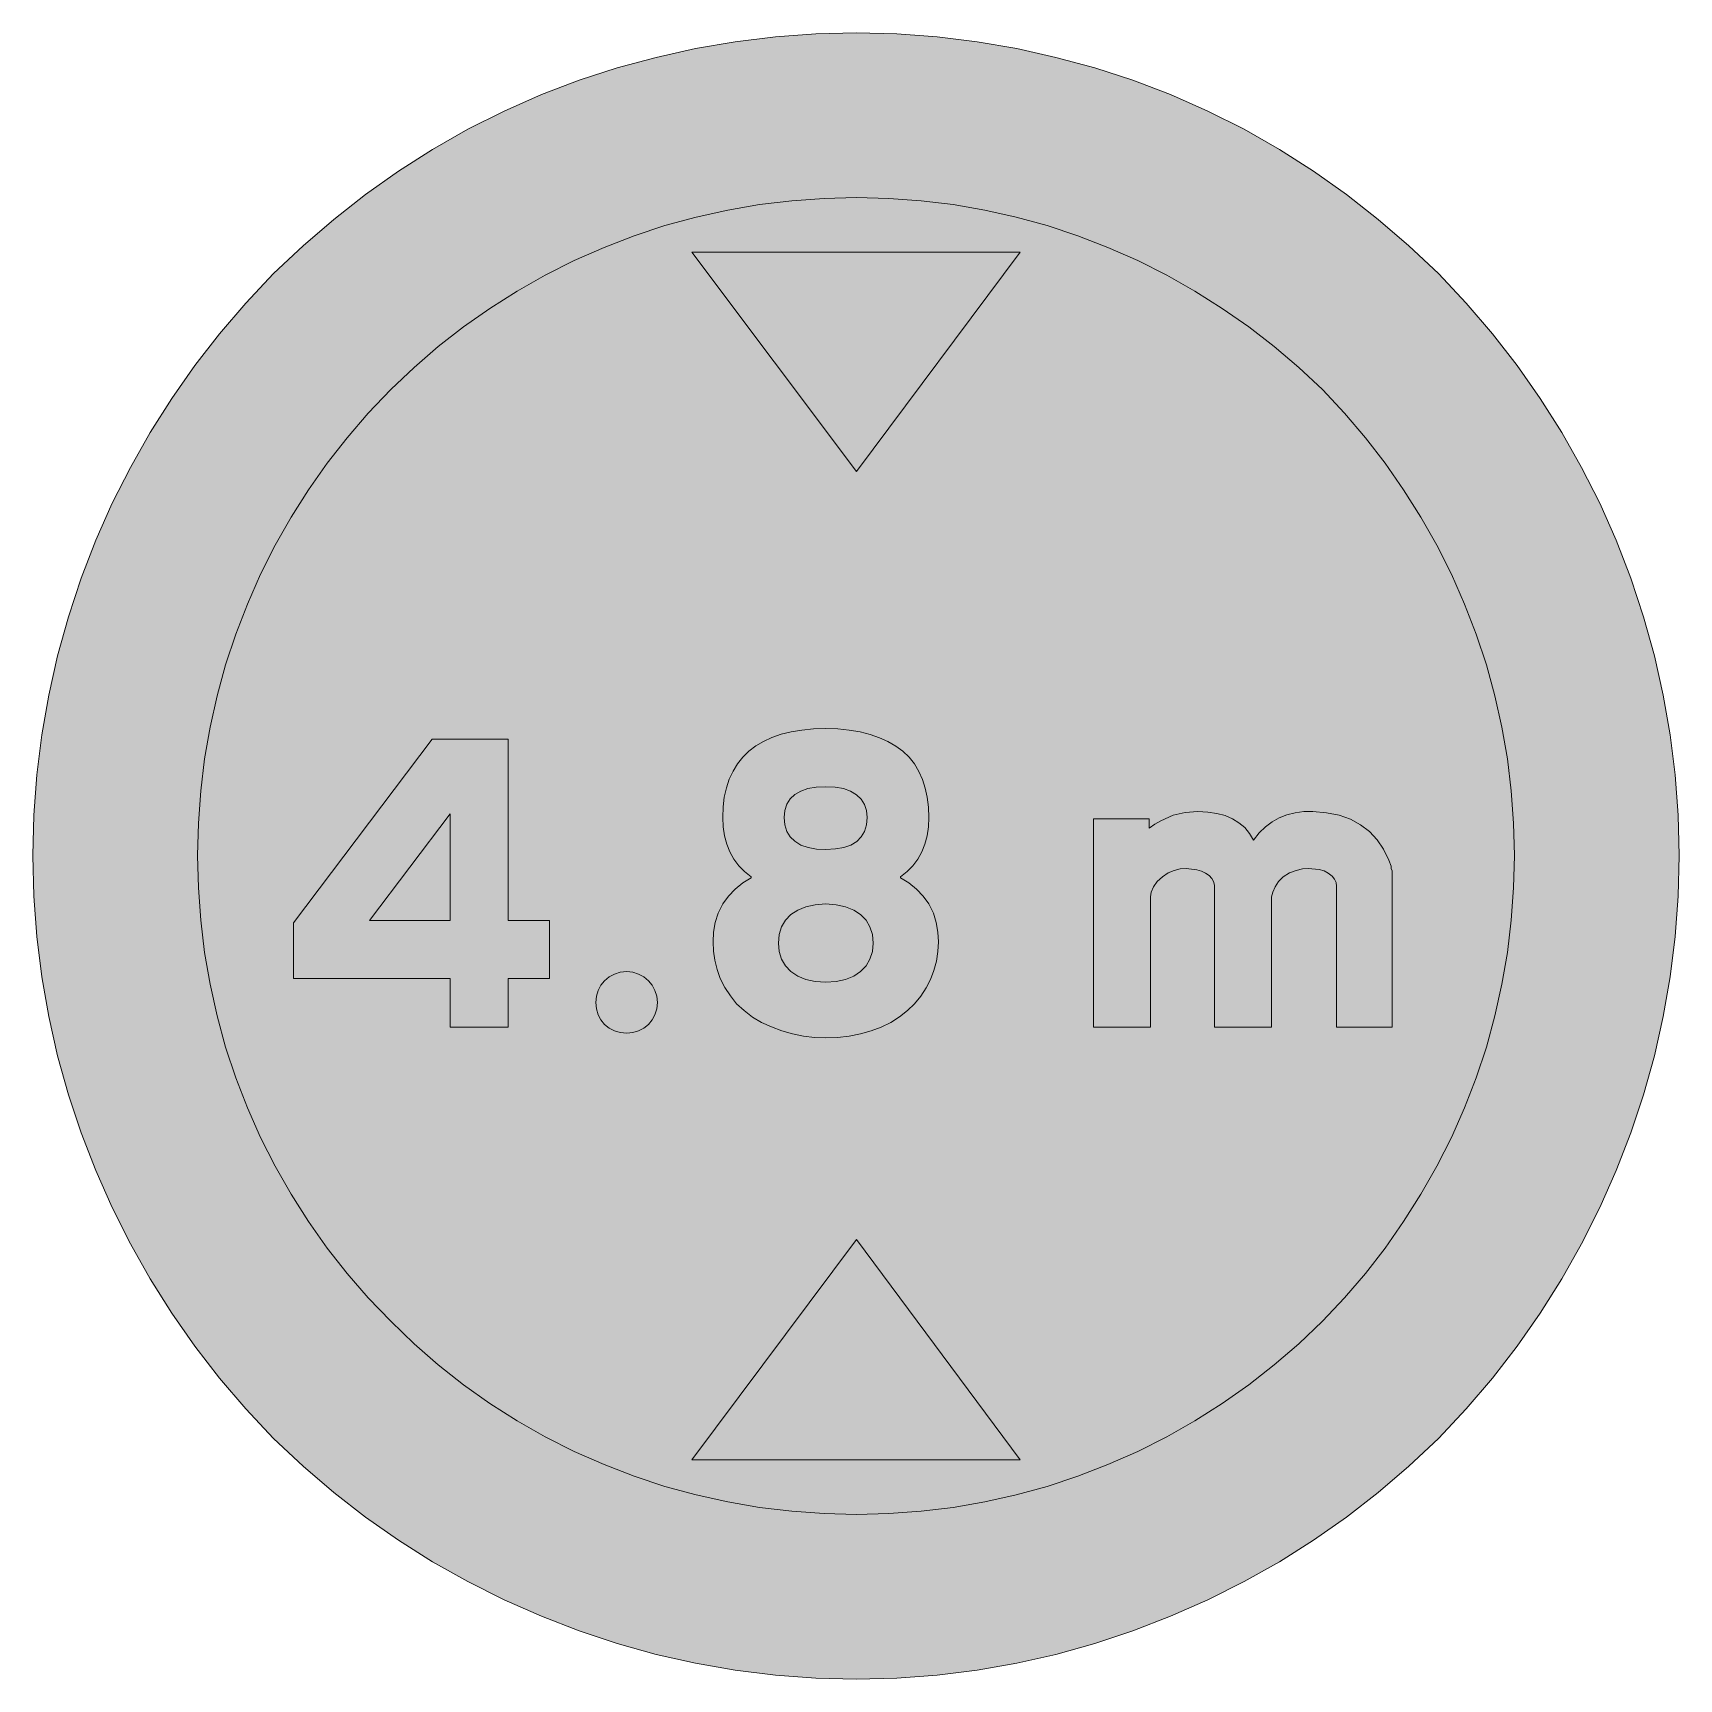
# Model space of a CAD drawing. Header units: metres. Extents: x 160 to 410, y 11 to 261.
import ezdxf

# ---------------------------------------------------------------- set-up
doc = ezdxf.new("R2010")
doc.units = ezdxf.units.M
for name, color, linetype, true_color in [('FILL_BLACK_000000', 7, 'Continuous', 0x000000), ('FILL_RED_FF0000', 7, 'Continuous', 0xff0000), ('FILL_WHITE_FFFFFF', 7, 'Continuous', 0xffffff)]:
    doc.layers.add(name, color=color, linetype=linetype, true_color=true_color)

msp = doc.modelspace()

# ---------------------------------------------------------------- hatches: boundary and pattern name
at = {"layer": 'FILL_BLACK_000000', "true_color": 0x000000}
h = msp.add_hatch(color=7, dxfattribs=at)
h.dxf.hatch_style = 1
h.paths.add_polyline_path([(259.74, 227.7), (309.6, 227.7), (284.76, 194.4), (259.74, 227.7)])
h = msp.add_hatch(color=7, dxfattribs=at)
h.dxf.hatch_style = 1
h.paths.add_polyline_path([(275.04, 108.97), (273.42, 109.44), (271.84, 110.02), (270.34, 110.7), (268.94, 111.52), (267.66, 112.5), (266.54, 113.54), (265.59, 114.73), (264.77, 116.02), (264.06, 117.36), (263.59, 118.74), (263.25, 120.15), (263.05, 121.56), (262.98, 122.94), (263.05, 124.42), (263.3, 125.89), (263.74, 127.32), (264.42, 128.7), (265.3, 129.88), (266.31, 130.95), (267.46, 131.89), (268.74, 132.66), (268.74, 132.84), (267.73, 133.63), (266.85, 134.52), (266.11, 135.51), (265.5, 136.6), (265.03, 137.77), (264.69, 139.04), (264.49, 140.4), (264.42, 141.84), (264.48, 143.45), (264.67, 144.95), (264.99, 146.36), (265.42, 147.67), (265.99, 148.88), (266.67, 149.99), (267.48, 150.99), (268.4, 151.9), (269.45, 152.7), (270.62, 153.39), (271.9, 153.99), (273.3, 154.47), (274.82, 154.85), (276.46, 155.12), (278.21, 155.29), (280.08, 155.34), (281.92, 155.28), (283.65, 155.11), (285.28, 154.83), (286.81, 154.44), (288.22, 153.95), (289.52, 153.37), (290.71, 152.69), (291.78, 151.92), (292.73, 150.99), (293.54, 149.97), (294.22, 148.84), (294.77, 147.62), (295.2, 146.31), (295.5, 144.91), (295.68, 143.42), (295.74, 141.84), (295.67, 140.4), (295.47, 139.04), (295.13, 137.77), (294.66, 136.6), (294.05, 135.51), (293.31, 134.52), (292.43, 133.63), (291.42, 132.84), (291.42, 132.66), (292.7, 131.89), (293.85, 130.95), (294.86, 129.88), (295.74, 128.7), (296.42, 127.32), (296.87, 125.89), (297.11, 124.42), (297.18, 122.94), (297.1, 121.47), (296.88, 120.02), (296.51, 118.61), (295.99, 117.25), (295.33, 115.95), (294.52, 114.71), (293.58, 113.56), (292.5, 112.5), (291.29, 111.55), (289.95, 110.71), (288.51, 110), (286.97, 109.42), (285.34, 108.96), (283.64, 108.63), (281.88, 108.43), (280.08, 108.36), (278.36, 108.43), (276.68, 108.63), (275.04, 108.97)])
h.paths.add_polyline_path([(275.82, 127.77), (274.79, 127.08), (273.97, 126.22), (273.37, 125.21), (273, 124.05), (272.88, 122.76), (273, 121.47), (273.37, 120.31), (273.97, 119.3), (274.79, 118.44), (275.82, 117.75), (277.06, 117.24), (278.48, 116.93), (280.08, 116.82), (281.68, 116.93), (283.1, 117.24), (284.34, 117.75), (285.37, 118.44), (286.19, 119.3), (286.79, 120.31), (287.16, 121.47), (287.28, 122.76), (287.16, 124.05), (286.79, 125.21), (286.19, 126.22), (285.37, 127.08), (284.34, 127.77), (283.1, 128.28), (281.68, 128.59), (280.08, 128.7), (278.48, 128.59), (277.06, 128.28), (275.82, 127.77)], flags=16)
h.paths.add_polyline_path([(285.98, 143.82), (285.47, 144.62), (284.76, 145.26), (283.85, 145.84), (282.76, 146.23), (281.49, 146.45), (280.08, 146.52), (278.62, 146.44), (277.35, 146.22), (276.27, 145.85), (275.38, 145.33), (274.68, 144.67), (274.18, 143.86), (273.88, 142.92), (273.78, 141.84), (273.88, 140.7), (274.19, 139.7), (274.69, 138.88), (275.4, 138.24), (276.31, 137.66), (277.4, 137.27), (278.67, 137.05), (280.08, 136.98), (281.54, 137.06), (282.81, 137.28), (283.89, 137.66), (284.78, 138.19), (285.48, 138.88), (285.98, 139.71), (286.28, 140.7), (286.38, 141.84), (286.28, 142.88), (285.98, 143.82)], flags=16)
h = msp.add_hatch(color=7, dxfattribs=at)
h.dxf.hatch_style = 1
h.paths.add_polyline_path([(238.14, 117.36), (231.84, 117.36), (231.84, 109.98), (223.02, 109.98), (223.02, 117.36), (199.26, 117.36), (199.26, 125.82), (220.32, 153.72), (231.84, 153.72), (231.84, 126.18), (238.14, 126.18), (238.14, 117.36)])
h.paths.add_polyline_path([(223.02, 126.18), (223.02, 142.38), (210.78, 126.18), (223.02, 126.18)], flags=16)
h = msp.add_hatch(color=7, dxfattribs=at)
h.dxf.hatch_style = 1
h.paths.add_polyline_path([(352.47, 134.03), (351.52, 133.81), (350.53, 133.42), (349.56, 132.84), (348.85, 132.11), (348.32, 131.31), (347.97, 130.51), (347.76, 129.78), (347.76, 109.98), (339.12, 109.98), (339.12, 131.58), (338.98, 132.1), (338.7, 132.58), (338.29, 133.01), (337.77, 133.38), (337.15, 133.68), (336.44, 133.91), (334.8, 134.1), (333.93, 134.03), (333, 133.81), (332.07, 133.42), (331.2, 132.84), (330.39, 132.11), (329.83, 131.31), (329.5, 130.51), (329.4, 129.78), (329.4, 109.98), (320.76, 109.98), (320.76, 141.66), (329.22, 141.66), (329.22, 140.22), (330.06, 140.83), (330.95, 141.34), (332.82, 142.2), (334.64, 142.6), (336.6, 142.74), (338.09, 142.67), (339.47, 142.47), (340.72, 142.13), (341.84, 141.66), (342.84, 141.05), (343.71, 140.31), (344.45, 139.43), (345.06, 138.42), (345.91, 139.49), (346.85, 140.41), (347.86, 141.18), (348.95, 141.79), (350.12, 142.26), (351.36, 142.57), (352.68, 142.73), (354.06, 142.74), (356.13, 142.56), (358.04, 142.17), (359.76, 141.56), (361.31, 140.74), (362.66, 139.7), (363.83, 138.46), (364.8, 137.01), (365.58, 135.36), (365.94, 134.46), (365.94, 134.1), (366.12, 133.74), (366.12, 132.84), (366.12, 109.98), (357.66, 109.98), (357.66, 131.4), (357.59, 131.94), (357.37, 132.46), (356.98, 132.94), (356.4, 133.38), (355.77, 133.72), (355.01, 133.94), (353.34, 134.1), (352.47, 134.03)])
h = msp.add_hatch(color=7, dxfattribs=at)
h.dxf.hatch_style = 1
h.paths.add_polyline_path([(254.42, 112.78), (254.14, 111.89), (253.7, 111.09), (253.13, 110.41), (252.43, 109.85), (251.63, 109.43), (250.76, 109.17), (249.84, 109.08), (248.86, 109.17), (247.97, 109.43), (247.17, 109.85), (246.49, 110.41), (245.93, 111.09), (245.51, 111.89), (245.25, 112.78), (245.16, 113.76), (245.25, 114.68), (245.51, 115.55), (245.93, 116.35), (246.49, 117.04), (247.17, 117.62), (247.97, 118.06), (248.86, 118.34), (249.84, 118.44), (250.76, 118.34), (251.63, 118.06), (252.43, 117.62), (253.13, 117.04), (253.7, 116.35), (254.14, 115.55), (254.42, 114.68), (254.52, 113.76), (254.42, 112.78)])
h = msp.add_hatch(color=7, dxfattribs=at)
h.dxf.hatch_style = 1
h.paths.add_polyline_path([(309.6, 44.28), (259.74, 44.28), (284.76, 77.76), (309.6, 44.28)])
at = {"layer": 'FILL_RED_FF0000', "true_color": 0xff0000}
h = msp.add_hatch(color=7, dxfattribs=at)
h.dxf.hatch_style = 1
h.paths.add_polyline_path([(409.53, 129.89), (409.08, 123.74), (408.32, 117.64), (407.27, 111.6), (405.93, 105.63), (404.29, 99.73), (402.36, 93.92), (400.14, 88.2), (397.64, 82.59), (394.88, 77.11), (391.87, 71.77), (388.6, 66.58), (385.08, 61.55), (381.33, 56.69), (377.35, 52.01), (373.14, 47.52), (368.66, 43.31), (364, 39.33), (359.16, 35.58), (354.15, 32.06), (348.97, 28.79), (343.63, 25.78), (338.12, 23.02), (332.46, 20.52), (326.74, 18.3), (320.93, 16.37), (315.04, 14.73), (309.08, 13.39), (303.06, 12.34), (297, 11.58), (290.89, 11.13), (284.76, 10.98), (278.57, 11.13), (272.42, 11.58), (266.32, 12.34), (260.28, 13.39), (254.31, 14.73), (248.41, 16.37), (242.6, 18.3), (236.88, 20.52), (231.22, 23.02), (225.71, 25.78), (220.37, 28.79), (215.19, 32.06), (210.18, 35.58), (205.34, 39.33), (200.68, 43.31), (196.2, 47.52), (191.99, 52.01), (188.01, 56.69), (184.26, 61.55), (180.74, 66.58), (177.47, 71.77), (174.46, 77.11), (171.7, 82.59), (169.2, 88.2), (166.98, 93.92), (165.05, 99.73), (163.41, 105.63), (162.07, 111.6), (161.02, 117.64), (160.26, 123.74), (159.81, 129.89), (159.66, 136.08), (159.81, 142.21), (160.26, 148.32), (161.02, 154.39), (162.07, 160.42), (163.41, 166.41), (165.05, 172.33), (166.98, 178.18), (169.2, 183.96), (171.7, 189.56), (174.46, 195.02), (177.47, 200.33), (180.74, 205.49), (184.26, 210.49), (188.01, 215.32), (191.99, 219.98), (196.2, 224.46), (200.68, 228.68), (205.34, 232.68), (210.18, 236.46), (215.19, 240.01), (220.37, 243.31), (225.71, 246.36), (231.22, 249.14), (236.88, 251.64), (242.6, 253.8), (248.41, 255.68), (254.31, 257.29), (260.28, 258.61), (266.32, 259.65), (272.42, 260.4), (278.57, 260.85), (284.76, 261), (290.89, 260.85), (297, 260.4), (303.06, 259.65), (309.08, 258.61), (315.04, 257.29), (320.93, 255.68), (326.74, 253.8), (332.46, 251.64), (338.12, 249.14), (343.63, 246.36), (348.97, 243.31), (354.15, 240.01), (359.16, 236.46), (364, 232.68), (368.66, 228.68), (373.14, 224.46), (377.35, 219.98), (381.33, 215.32), (385.08, 210.49), (388.6, 205.49), (391.87, 200.33), (394.88, 195.02), (397.64, 189.56), (400.14, 183.96), (402.36, 178.18), (404.29, 172.33), (405.93, 166.41), (407.27, 160.42), (408.32, 154.39), (409.08, 148.32), (409.53, 142.21), (409.68, 136.08), (409.53, 129.89)])
at = {"layer": 'FILL_WHITE_FFFFFF', "true_color": 0xffffff}
h = msp.add_hatch(color=7, dxfattribs=at)
h.dxf.hatch_style = 1
h.paths.add_polyline_path([(384.54, 131.15), (384.19, 126.24), (383.6, 121.35), (382.77, 116.5), (381.71, 111.71), (380.41, 106.97), (378.87, 102.31), (377.1, 97.74), (375.1, 93.26), (372.89, 88.88), (370.47, 84.61), (367.85, 80.46), (365.04, 76.45), (362.04, 72.58), (358.86, 68.87), (355.5, 65.34), (351.91, 61.92), (348.18, 58.7), (344.31, 55.66), (340.29, 52.83), (336.14, 50.2), (331.86, 47.77), (327.45, 45.56), (322.92, 43.56), (318.36, 41.79), (313.72, 40.25), (309.01, 38.95), (304.24, 37.89), (299.43, 37.06), (294.57, 36.47), (289.68, 36.12), (284.76, 36), (279.83, 36.12), (274.92, 36.47), (270.03, 37.06), (265.18, 37.89), (260.39, 38.95), (255.65, 40.25), (250.99, 41.79), (246.42, 43.56), (241.89, 45.56), (237.48, 47.77), (233.21, 50.2), (229.07, 52.83), (225.08, 55.66), (221.23, 58.7), (217.55, 61.92), (214.02, 65.34), (210.6, 68.87), (207.38, 72.58), (204.34, 76.45), (201.51, 80.46), (198.88, 84.61), (196.45, 88.88), (194.24, 93.26), (192.24, 97.74), (190.47, 102.31), (188.93, 106.97), (187.63, 111.71), (186.57, 116.5), (185.74, 121.35), (185.15, 126.24), (184.8, 131.15), (184.68, 136.08), (184.8, 141), (185.15, 145.89), (185.74, 150.75), (186.57, 155.56), (187.63, 160.33), (188.93, 165.04), (190.47, 169.68), (192.24, 174.24), (194.24, 178.77), (196.45, 183.18), (198.88, 187.46), (201.51, 191.61), (204.34, 195.63), (207.38, 199.5), (210.6, 203.23), (214.02, 206.82), (217.55, 210.18), (221.23, 213.36), (225.08, 216.36), (229.07, 219.17), (233.21, 221.79), (237.48, 224.21), (241.89, 226.42), (246.42, 228.42), (250.99, 230.19), (255.65, 231.73), (260.39, 233.03), (265.18, 234.09), (270.03, 234.92), (274.92, 235.51), (279.83, 235.86), (284.76, 235.98), (289.68, 235.86), (294.57, 235.51), (299.43, 234.92), (304.24, 234.09), (309.01, 233.03), (313.72, 231.73), (318.36, 230.19), (322.92, 228.42), (327.45, 226.42), (331.86, 224.21), (336.14, 221.79), (340.29, 219.17), (344.31, 216.36), (348.18, 213.36), (351.91, 210.18), (355.5, 206.82), (358.86, 203.23), (362.04, 199.5), (365.04, 195.63), (367.85, 191.61), (370.47, 187.46), (372.89, 183.18), (375.1, 178.77), (377.1, 174.24), (378.87, 169.68), (380.41, 165.04), (381.71, 160.33), (382.77, 155.56), (383.6, 150.75), (384.19, 145.89), (384.54, 141), (384.66, 136.08), (384.54, 131.15)])

# ---------------------------------------------------------------- linework, layer by layer
at = {"layer": 'FILL_BLACK_000000', "lineweight": 0, "true_color": 0x000000}
for points in [[(259.74, 227.7), (309.6, 227.7), (284.76, 194.4)], [(275.04, 108.97), (273.42, 109.44), (271.84, 110.02), (270.34, 110.7), (268.94, 111.52), (267.66, 112.5), (266.54, 113.54), (265.59, 114.73), (264.77, 116.02), (264.06, 117.36), (263.59, 118.74), (263.25, 120.15), (263.05, 121.56), (262.98, 122.94), (263.05, 124.42), (263.3, 125.89), (263.74, 127.32), (264.42, 128.7), (265.3, 129.88), (266.31, 130.95), (267.46, 131.89), (268.74, 132.66), (268.74, 132.84), (267.73, 133.63), (266.85, 134.52), (266.11, 135.51), (265.5, 136.6), (265.03, 137.77), (264.69, 139.04), (264.49, 140.4), (264.42, 141.84), (264.48, 143.45), (264.67, 144.95), (264.99, 146.36), (265.42, 147.67), (265.99, 148.88), (266.67, 149.99), (267.48, 150.99), (268.4, 151.9), (269.45, 152.7), (270.62, 153.39), (271.9, 153.99), (273.3, 154.47), (274.82, 154.85), (276.46, 155.12), (278.21, 155.29), (280.08, 155.34), (281.92, 155.28), (283.65, 155.11), (285.28, 154.83), (286.81, 154.44), (288.22, 153.95), (289.52, 153.37), (290.71, 152.69), (291.78, 151.92), (292.73, 150.99), (293.54, 149.97), (294.22, 148.84), (294.77, 147.62), (295.2, 146.31), (295.5, 144.91), (295.68, 143.42), (295.74, 141.84), (295.67, 140.4), (295.47, 139.04), (295.13, 137.77), (294.66, 136.6), (294.05, 135.51), (293.31, 134.52), (292.43, 133.63), (291.42, 132.84), (291.42, 132.66), (292.7, 131.89), (293.85, 130.95), (294.86, 129.88), (295.74, 128.7), (296.42, 127.32), (296.87, 125.89), (297.11, 124.42), (297.18, 122.94), (297.1, 121.47), (296.88, 120.02), (296.51, 118.61), (295.99, 117.25), (295.33, 115.95), (294.52, 114.71), (293.58, 113.56), (292.5, 112.5), (291.29, 111.55), (289.95, 110.71), (288.51, 110), (286.97, 109.42), (285.34, 108.96), (283.64, 108.63), (281.88, 108.43), (280.08, 108.36), (278.36, 108.43), (276.68, 108.63)], [(238.14, 117.36), (231.84, 117.36), (231.84, 109.98), (223.02, 109.98), (223.02, 117.36), (199.26, 117.36), (199.26, 125.82), (220.32, 153.72), (231.84, 153.72), (231.84, 126.18), (238.14, 126.18)], [(285.98, 143.82), (285.47, 144.62), (284.76, 145.26), (283.85, 145.84), (282.76, 146.23), (281.49, 146.45), (280.08, 146.52), (278.62, 146.44), (277.35, 146.22), (276.27, 145.85), (275.38, 145.33), (274.68, 144.67), (274.18, 143.86), (273.88, 142.92), (273.78, 141.84), (273.88, 140.7), (274.19, 139.7), (274.69, 138.88), (275.4, 138.24), (276.31, 137.66), (277.4, 137.27), (278.67, 137.05), (280.08, 136.98), (281.54, 137.06), (282.81, 137.28), (283.89, 137.66), (284.78, 138.19), (285.48, 138.88), (285.98, 139.71), (286.28, 140.7), (286.38, 141.84), (286.28, 142.88)], [(352.47, 134.03), (351.52, 133.81), (350.53, 133.42), (349.56, 132.84), (348.85, 132.11), (348.32, 131.31), (347.97, 130.51), (347.76, 129.78), (347.76, 109.98), (339.12, 109.98), (339.12, 131.58), (338.98, 132.1), (338.7, 132.58), (338.29, 133.01), (337.77, 133.38), (337.15, 133.68), (336.44, 133.91), (334.8, 134.1), (333.93, 134.03), (333, 133.81), (332.07, 133.42), (331.2, 132.84), (330.39, 132.11), (329.83, 131.31), (329.5, 130.51), (329.4, 129.78), (329.4, 109.98), (320.76, 109.98), (320.76, 141.66), (329.22, 141.66), (329.22, 140.22), (330.06, 140.83), (330.95, 141.34), (332.82, 142.2), (334.64, 142.6), (336.6, 142.74), (338.09, 142.67), (339.47, 142.47), (340.72, 142.13), (341.84, 141.66), (342.84, 141.05), (343.71, 140.31), (344.45, 139.43), (345.06, 138.42), (345.91, 139.49), (346.85, 140.41), (347.86, 141.18), (348.95, 141.79), (350.12, 142.26), (351.36, 142.57), (352.68, 142.73), (354.06, 142.74), (356.13, 142.56), (358.04, 142.17), (359.76, 141.56), (361.31, 140.74), (362.66, 139.7), (363.83, 138.46), (364.8, 137.01), (365.58, 135.36), (365.94, 134.46), (365.94, 134.1), (366.12, 133.74), (366.12, 132.84), (366.12, 109.98), (357.66, 109.98), (357.66, 131.4), (357.59, 131.94), (357.37, 132.46), (356.98, 132.94), (356.4, 133.38), (355.77, 133.72), (355.01, 133.94), (353.34, 134.1)], [(223.02, 126.18), (223.02, 142.38), (210.78, 126.18)], [(275.82, 127.77), (274.79, 127.08), (273.97, 126.22), (273.37, 125.21), (273, 124.05), (272.88, 122.76), (273, 121.47), (273.37, 120.31), (273.97, 119.3), (274.79, 118.44), (275.82, 117.75), (277.06, 117.24), (278.48, 116.93), (280.08, 116.82), (281.68, 116.93), (283.1, 117.24), (284.34, 117.75), (285.37, 118.44), (286.19, 119.3), (286.79, 120.31), (287.16, 121.47), (287.28, 122.76), (287.16, 124.05), (286.79, 125.21), (286.19, 126.22), (285.37, 127.08), (284.34, 127.77), (283.1, 128.28), (281.68, 128.59), (280.08, 128.7), (278.48, 128.59), (277.06, 128.28)], [(254.42, 112.78), (254.14, 111.89), (253.7, 111.09), (253.13, 110.41), (252.43, 109.85), (251.63, 109.43), (250.76, 109.17), (249.84, 109.08), (248.86, 109.17), (247.97, 109.43), (247.17, 109.85), (246.49, 110.41), (245.93, 111.09), (245.51, 111.89), (245.25, 112.78), (245.16, 113.76), (245.25, 114.68), (245.51, 115.55), (245.93, 116.35), (246.49, 117.04), (247.17, 117.62), (247.97, 118.06), (248.86, 118.34), (249.84, 118.44), (250.76, 118.34), (251.63, 118.06), (252.43, 117.62), (253.13, 117.04), (253.7, 116.35), (254.14, 115.55), (254.42, 114.68), (254.52, 113.76)], [(309.6, 44.28), (259.74, 44.28), (284.76, 77.76)]]:
    msp.add_lwpolyline(points, close=True, dxfattribs=at)
at = {"layer": 'FILL_RED_FF0000', "lineweight": 0, "true_color": 0xff0000}
msp.add_lwpolyline([(409.53, 129.89), (409.08, 123.74), (408.32, 117.64), (407.27, 111.6), (405.93, 105.63), (404.29, 99.73), (402.36, 93.92), (400.14, 88.2), (397.64, 82.59), (394.88, 77.11), (391.87, 71.77), (388.6, 66.58), (385.08, 61.55), (381.33, 56.69), (377.35, 52.01), (373.14, 47.52), (368.66, 43.31), (364, 39.33), (359.16, 35.58), (354.15, 32.06), (348.97, 28.79), (343.63, 25.78), (338.12, 23.02), (332.46, 20.52), (326.74, 18.3), (320.93, 16.37), (315.04, 14.73), (309.08, 13.39), (303.06, 12.34), (297, 11.58), (290.89, 11.13), (284.76, 10.98), (278.57, 11.13), (272.42, 11.58), (266.32, 12.34), (260.28, 13.39), (254.31, 14.73), (248.41, 16.37), (242.6, 18.3), (236.88, 20.52), (231.22, 23.02), (225.71, 25.78), (220.37, 28.79), (215.19, 32.06), (210.18, 35.58), (205.34, 39.33), (200.68, 43.31), (196.2, 47.52), (191.99, 52.01), (188.01, 56.69), (184.26, 61.55), (180.74, 66.58), (177.47, 71.77), (174.46, 77.11), (171.7, 82.59), (169.2, 88.2), (166.98, 93.92), (165.05, 99.73), (163.41, 105.63), (162.07, 111.6), (161.02, 117.64), (160.26, 123.74), (159.81, 129.89), (159.66, 136.08), (159.81, 142.21), (160.26, 148.32), (161.02, 154.39), (162.07, 160.42), (163.41, 166.41), (165.05, 172.33), (166.98, 178.18), (169.2, 183.96), (171.7, 189.56), (174.46, 195.02), (177.47, 200.33), (180.74, 205.49), (184.26, 210.49), (188.01, 215.32), (191.99, 219.98), (196.2, 224.46), (200.68, 228.68), (205.34, 232.68), (210.18, 236.46), (215.19, 240.01), (220.37, 243.31), (225.71, 246.36), (231.22, 249.14), (236.88, 251.64), (242.6, 253.8), (248.41, 255.68), (254.31, 257.29), (260.28, 258.61), (266.32, 259.65), (272.42, 260.4), (278.57, 260.85), (284.76, 261), (290.89, 260.85), (297, 260.4), (303.06, 259.65), (309.08, 258.61), (315.04, 257.29), (320.93, 255.68), (326.74, 253.8), (332.46, 251.64), (338.12, 249.14), (343.63, 246.36), (348.97, 243.31), (354.15, 240.01), (359.16, 236.46), (364, 232.68), (368.66, 228.68), (373.14, 224.46), (377.35, 219.98), (381.33, 215.32), (385.08, 210.49), (388.6, 205.49), (391.87, 200.33), (394.88, 195.02), (397.64, 189.56), (400.14, 183.96), (402.36, 178.18), (404.29, 172.33), (405.93, 166.41), (407.27, 160.42), (408.32, 154.39), (409.08, 148.32), (409.53, 142.21), (409.68, 136.08)], close=True, dxfattribs=at)
at = {"layer": 'FILL_WHITE_FFFFFF', "lineweight": 0, "true_color": 0xff0000}
msp.add_lwpolyline([(384.54, 131.15), (384.19, 126.24), (383.6, 121.35), (382.77, 116.5), (381.71, 111.71), (380.41, 106.97), (378.87, 102.31), (377.1, 97.74), (375.1, 93.26), (372.89, 88.88), (370.47, 84.61), (367.85, 80.46), (365.04, 76.45), (362.04, 72.58), (358.86, 68.87), (355.5, 65.34), (351.91, 61.92), (348.18, 58.7), (344.31, 55.66), (340.29, 52.83), (336.14, 50.2), (331.86, 47.77), (327.45, 45.56), (322.92, 43.56), (318.36, 41.79), (313.72, 40.25), (309.01, 38.95), (304.24, 37.89), (299.43, 37.06), (294.57, 36.47), (289.68, 36.12), (284.76, 36), (279.83, 36.12), (274.92, 36.47), (270.03, 37.06), (265.18, 37.89), (260.39, 38.95), (255.65, 40.25), (250.99, 41.79), (246.42, 43.56), (241.89, 45.56), (237.48, 47.77), (233.21, 50.2), (229.07, 52.83), (225.08, 55.66), (221.23, 58.7), (217.55, 61.92), (214.02, 65.34), (210.6, 68.87), (207.38, 72.58), (204.34, 76.45), (201.51, 80.46), (198.88, 84.61), (196.45, 88.88), (194.24, 93.26), (192.24, 97.74), (190.47, 102.31), (188.93, 106.97), (187.63, 111.71), (186.57, 116.5), (185.74, 121.35), (185.15, 126.24), (184.8, 131.15), (184.68, 136.08), (184.8, 141), (185.15, 145.89), (185.74, 150.75), (186.57, 155.56), (187.63, 160.33), (188.93, 165.04), (190.47, 169.68), (192.24, 174.24), (194.24, 178.77), (196.45, 183.18), (198.88, 187.46), (201.51, 191.61), (204.34, 195.63), (207.38, 199.5), (210.6, 203.23), (214.02, 206.82), (217.55, 210.18), (221.23, 213.36), (225.08, 216.36), (229.07, 219.17), (233.21, 221.79), (237.48, 224.21), (241.89, 226.42), (246.42, 228.42), (250.99, 230.19), (255.65, 231.73), (260.39, 233.03), (265.18, 234.09), (270.03, 234.92), (274.92, 235.51), (279.83, 235.86), (284.76, 235.98), (289.68, 235.86), (294.57, 235.51), (299.43, 234.92), (304.24, 234.09), (309.01, 233.03), (313.72, 231.73), (318.36, 230.19), (322.92, 228.42), (327.45, 226.42), (331.86, 224.21), (336.14, 221.79), (340.29, 219.17), (344.31, 216.36), (348.18, 213.36), (351.91, 210.18), (355.5, 206.82), (358.86, 203.23), (362.04, 199.5), (365.04, 195.63), (367.85, 191.61), (370.47, 187.46), (372.89, 183.18), (375.1, 178.77), (377.1, 174.24), (378.87, 169.68), (380.41, 165.04), (381.71, 160.33), (382.77, 155.56), (383.6, 150.75), (384.19, 145.89), (384.54, 141), (384.66, 136.08)], close=True, dxfattribs=at)

doc.saveas('drawing.dxf')
